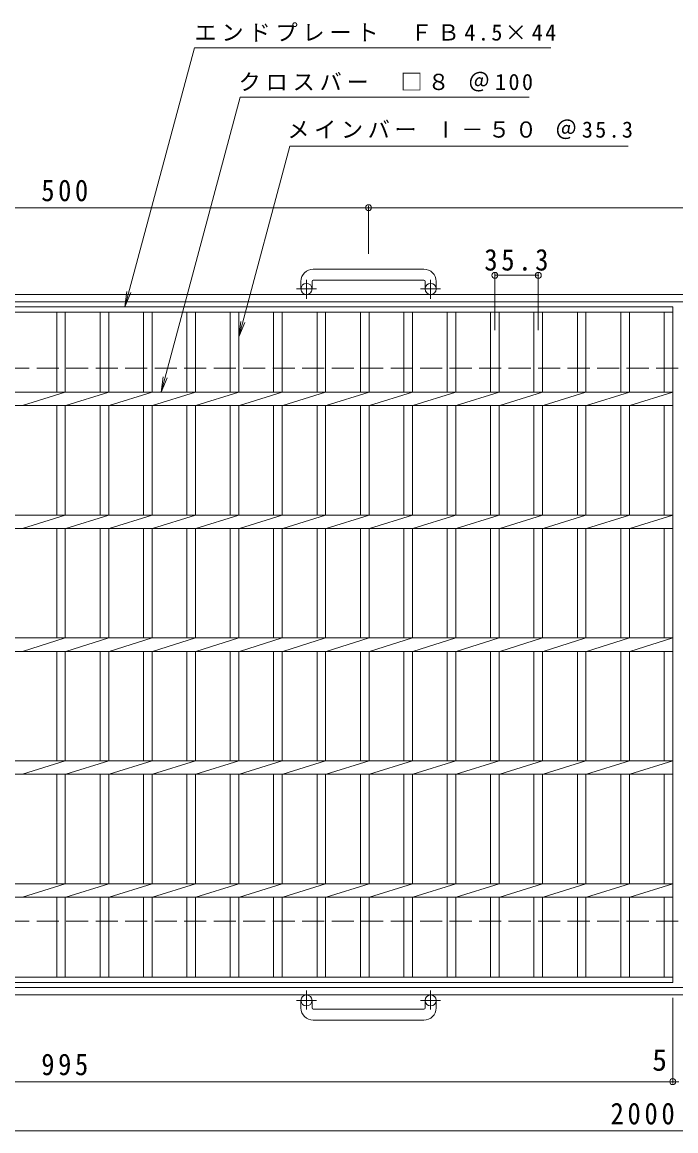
# Model space of a CAD drawing. Units: millimetres, scale not verified. Extents: x -906 to 991, y -824 to 706.
# Drawn here: x -390 to 142, y -196 to 706 of the extents above; entities that cross this region are included whole.
import ezdxf
from ezdxf.enums import TextEntityAlignment as Align

# ---------------------------------------------------------------- set-up
doc = ezdxf.new("R2010")
doc.units = ezdxf.units.MM
doc.header["$LTSCALE"] = 6
doc.header["$PDMODE"] = 32
doc.header["$PDSIZE"] = 4.8
doc.linetypes.add('CHAIN1', pattern=[8, 5, -1, 1, -1])
doc.linetypes.add('DASHED3', pattern=[4, 3, -1])
for name, color, linetype, lineweight in [('B-1_ピット', 2, 'Continuous', 9), ('B-2_蓋', 3, 'Continuous', 9), ('B-4_寸法', 7, 'Continuous', 9)]:
    doc.layers.add(name, color=color, linetype=linetype, lineweight=lineweight)
doc.styles.add('ＭＳ ゴシック', font='')
doc.styles.get('ＭＳ ゴシック').set_extended_font_data('MS Gothic')

msp = doc.modelspace()

# ---------------------------------------------------------------- linework, layer by layer
at = {"layer": 'B-1_ピット', "linetype": 'CHAIN1'}
for p, q in [((-158.653, 480.606), (-158.653, 496.204)), ((-57.653, 480.606), (-57.653, 496.204)), ((-150.49, 488.713), (-166.897, 488.713)), ((-49.49, 488.713), (-65.897, 488.713)), ((-158.653, -82.181), (-158.653, -97.777)), ((-57.653, -82.181), (-57.653, -97.777)), ((-150.49, -90.287), (-166.897, -90.287)), ((-49.49, -90.287), (-65.897, -90.287))]:
    msp.add_line(p, q, dxfattribs=at)
at = {"layer": 'B-1_ピット'}
for p, q in [((-63.152, 504.813), (-153.153, 504.813)), ((-163.153, 494.814), (-163.153, 488.713)), ((-154.153, 494.814), (-154.153, 488.713)), ((-153.153, 495.813), (-63.152, 495.813)), ((-62.153, 494.814), (-62.153, 488.713)), ((-53.153, 494.814), (-53.153, 488.713)), ((361.21, 484.213), (-858.153, 484.213)), ((361.21, 478.213), (-858.153, 478.213)), ((361.21, -79.787), (-858.153, -79.787)), ((361.21, -85.787), (-858.153, -85.787)), ((-163.153, -96.388), (-163.153, -90.287)), ((-154.153, -96.388), (-154.153, -90.287)), ((-153.153, -97.388), (-63.152, -97.388)), ((-62.153, -96.388), (-62.153, -90.287)), ((-53.153, -96.388), (-53.153, -90.287)), ((-63.152, -106.387), (-153.153, -106.387))]:
    msp.add_line(p, q, dxfattribs=at)
at = {"layer": 'B-1_ピット', "linetype": 'DASHED3'}
for p, q in [((-858.153, 424.214), (361.21, 424.214)), ((-858.153, -25.787), (361.21, -25.787))]:
    msp.add_line(p, q, dxfattribs=at)
at = {"layer": 'B-1_ピット'}
for centre in [(-158.653, 488.713), (-57.653, 488.713), (-158.653, -90.287), (-57.653, -90.287)]:
    msp.add_circle(centre, 4.5, dxfattribs=at)
for centre, radius, start, end in [((-153.153, 494.814), 10, 90, 180), ((-63.152, 494.814), 10, 0, 90), ((-153.153, 494.814), 1, 90, 180), ((-63.152, 494.814), 1, 0, 90), ((-153.153, -96.388), 10, 180, 270), ((-153.153, -96.388), 1, 180, 270), ((-63.152, -96.388), 10, 270, 0), ((-63.152, -96.388), 1, 270, 0)]:
    msp.add_arc(centre, radius, start, end, dxfattribs=at)
at = {"layer": 'B-2_蓋'}
for p, q in [((-855.653, 474.213), (139.347, 474.213)), ((-855.653, 469.714), (139.347, 469.714)), ((-361.853, 469.714), (-361.853, 404.713)), ((-354.853, 469.714), (-354.853, 404.713)), ((-326.553, 469.714), (-326.553, 404.713)), ((-319.553, 469.714), (-319.553, 404.713)), ((-291.253, 469.714), (-291.253, 404.713)), ((-284.253, 469.714), (-284.253, 404.713)), ((-255.953, 469.714), (-255.953, 404.713)), ((-248.953, 469.714), (-248.953, 404.713)), ((-220.653, 469.714), (-220.653, 404.713)), ((-213.653, 469.714), (-213.653, 404.713)), ((-185.353, 469.714), (-185.353, 404.713)), ((-178.353, 469.714), (-178.353, 404.713)), ((-150.053, 469.714), (-150.053, 404.713)), ((-143.054, 469.714), (-143.054, 404.713)), ((-114.754, 469.714), (-114.754, 404.713)), ((-107.754, 469.714), (-107.754, 404.713)), ((-79.454, 469.714), (-79.454, 404.713)), ((-72.454, 469.714), (-72.454, 404.713)), ((-44.153, 469.714), (-44.153, 404.713)), ((-37.154, 469.714), (-37.154, 404.713)), ((-8.853, 469.714), (-8.853, 404.713)), ((-1.853, 469.714), (-1.853, 404.713)), ((26.447, 469.714), (26.447, 404.713)), ((33.447, 469.714), (33.447, 404.713)), ((61.746, 469.714), (61.746, 404.713)), ((68.747, 469.714), (68.747, 404.713)), ((97.046, 469.714), (97.046, 404.713)), ((104.047, 469.714), (104.047, 404.713)), ((132.346, 469.714), (132.346, 404.713)), ((139.347, 474.213), (139.347, -75.787)), ((-855.653, 404.713), (139.347, 404.713)), ((-389.753, 393.714), (-354.854, 404.713)), ((-354.453, 393.714), (-319.553, 404.713)), ((-319.154, 393.714), (-284.254, 404.713)), ((-283.853, 393.714), (-248.953, 404.713)), ((-248.553, 393.714), (-213.653, 404.713)), ((-213.254, 393.714), (-178.354, 404.713)), ((-177.953, 393.714), (-143.054, 404.713)), ((-142.653, 393.714), (-107.754, 404.713)), ((-107.353, 393.714), (-72.454, 404.713)), ((-72.053, 393.714), (-37.154, 404.713)), ((-36.753, 393.714), (-1.853, 404.713)), ((-1.453, 393.714), (33.447, 404.713)), ((33.846, 393.714), (68.747, 404.713)), ((69.146, 393.714), (104.046, 404.713)), ((104.447, 393.714), (139.346, 404.713)), ((-855.653, 393.714), (139.347, 393.714)), ((-361.853, 393.714), (-361.853, 304.713)), ((-354.853, 393.714), (-354.853, 304.713)), ((-326.553, 393.714), (-326.553, 304.713)), ((-319.553, 393.714), (-319.553, 304.713)), ((-291.253, 393.714), (-291.253, 304.713)), ((-284.253, 393.714), (-284.253, 304.713)), ((-255.953, 393.714), (-255.953, 304.713)), ((-248.953, 393.714), (-248.953, 304.713)), ((-220.653, 393.714), (-220.653, 304.713)), ((-213.653, 393.714), (-213.653, 304.713)), ((-185.353, 393.714), (-185.353, 304.713)), ((-178.353, 393.714), (-178.353, 304.713)), ((-150.053, 393.714), (-150.053, 304.713)), ((-143.054, 393.714), (-143.054, 304.713)), ((-114.754, 393.714), (-114.754, 304.713)), ((-107.754, 393.714), (-107.754, 304.713)), ((-79.454, 393.714), (-79.454, 304.713)), ((-72.454, 393.714), (-72.454, 304.713)), ((-44.153, 393.714), (-44.153, 304.713)), ((-37.154, 393.714), (-37.154, 304.713)), ((-8.853, 393.714), (-8.853, 304.713)), ((-1.853, 393.714), (-1.853, 304.713)), ((26.447, 393.714), (26.447, 304.713)), ((33.447, 393.714), (33.447, 304.713)), ((61.746, 393.714), (61.746, 304.713)), ((68.747, 393.714), (68.747, 304.713)), ((97.046, 393.714), (97.046, 304.713)), ((104.047, 393.714), (104.047, 304.713)), ((132.346, 393.714), (132.346, 304.713)), ((-855.653, 304.713), (139.347, 304.713)), ((-389.753, 293.714), (-354.854, 304.713)), ((-354.453, 293.714), (-319.553, 304.713)), ((-319.154, 293.714), (-284.254, 304.713)), ((-283.853, 293.714), (-248.953, 304.713)), ((-248.553, 293.714), (-213.653, 304.713)), ((-213.254, 293.714), (-178.354, 304.713)), ((-177.953, 293.714), (-143.054, 304.713)), ((-142.653, 293.714), (-107.754, 304.713)), ((-107.353, 293.714), (-72.454, 304.713)), ((-72.053, 293.714), (-37.154, 304.713)), ((-36.753, 293.714), (-1.853, 304.713)), ((-1.453, 293.714), (33.447, 304.713)), ((33.846, 293.714), (68.747, 304.713)), ((69.146, 293.714), (104.046, 304.713)), ((104.447, 293.714), (139.346, 304.713)), ((-855.653, 293.714), (139.347, 293.714)), ((-361.853, 293.714), (-361.853, 204.713)), ((-354.853, 293.714), (-354.853, 204.713)), ((-326.553, 293.714), (-326.553, 204.713)), ((-319.553, 293.714), (-319.553, 204.713)), ((-291.253, 293.714), (-291.253, 204.713)), ((-284.253, 293.714), (-284.253, 204.713)), ((-255.953, 293.714), (-255.953, 204.713)), ((-248.953, 293.714), (-248.953, 204.713)), ((-220.653, 293.714), (-220.653, 204.713)), ((-213.653, 293.714), (-213.653, 204.713)), ((-185.353, 293.714), (-185.353, 204.713)), ((-178.353, 293.714), (-178.353, 204.713)), ((-150.053, 293.714), (-150.053, 204.713)), ((-143.054, 293.714), (-143.054, 204.713)), ((-114.754, 293.714), (-114.754, 204.713)), ((-107.754, 293.714), (-107.754, 204.713)), ((-79.454, 293.714), (-79.454, 204.713)), ((-72.454, 293.714), (-72.454, 204.713)), ((-44.153, 293.714), (-44.153, 204.713)), ((-37.154, 293.714), (-37.154, 204.713)), ((-8.853, 293.714), (-8.853, 204.713)), ((-1.853, 293.714), (-1.853, 204.713)), ((26.447, 293.714), (26.447, 204.713)), ((33.447, 293.714), (33.447, 204.713)), ((61.746, 293.714), (61.746, 204.713)), ((68.747, 293.714), (68.747, 204.713)), ((97.046, 293.714), (97.046, 204.713)), ((104.047, 293.714), (104.047, 204.713)), ((132.346, 293.714), (132.346, 204.713)), ((-855.653, 204.713), (139.347, 204.713)), ((-389.753, 193.714), (-354.854, 204.713)), ((-354.453, 193.714), (-319.553, 204.713)), ((-319.154, 193.714), (-284.254, 204.713)), ((-283.853, 193.714), (-248.953, 204.713)), ((-248.553, 193.714), (-213.653, 204.713)), ((-213.254, 193.714), (-178.354, 204.713)), ((-177.953, 193.714), (-143.054, 204.713)), ((-142.653, 193.714), (-107.754, 204.713)), ((-107.353, 193.714), (-72.454, 204.713)), ((-72.053, 193.714), (-37.154, 204.713)), ((-36.753, 193.714), (-1.853, 204.713)), ((-1.453, 193.714), (33.447, 204.713)), ((33.846, 193.714), (68.747, 204.713)), ((69.146, 193.714), (104.046, 204.713)), ((104.447, 193.714), (139.346, 204.713)), ((-855.653, 193.714), (139.347, 193.714)), ((-361.853, 193.714), (-361.853, 104.713)), ((-354.853, 193.714), (-354.853, 104.713)), ((-326.553, 193.714), (-326.553, 104.713)), ((-319.553, 193.714), (-319.553, 104.713)), ((-291.253, 193.714), (-291.253, 104.713)), ((-284.253, 193.714), (-284.253, 104.713)), ((-255.953, 193.714), (-255.953, 104.713)), ((-248.953, 193.714), (-248.953, 104.713)), ((-220.653, 193.714), (-220.653, 104.713)), ((-213.653, 193.714), (-213.653, 104.713)), ((-185.353, 193.714), (-185.353, 104.713)), ((-178.353, 193.714), (-178.353, 104.713)), ((-150.053, 193.714), (-150.053, 104.713)), ((-143.054, 193.714), (-143.054, 104.713)), ((-114.754, 193.714), (-114.754, 104.713)), ((-107.754, 193.714), (-107.754, 104.713)), ((-79.454, 193.714), (-79.454, 104.713)), ((-72.454, 193.714), (-72.454, 104.713)), ((-44.153, 193.714), (-44.153, 104.713)), ((-37.154, 193.714), (-37.154, 104.713)), ((-8.853, 193.714), (-8.853, 104.713)), ((-1.853, 193.714), (-1.853, 104.713)), ((26.447, 193.714), (26.447, 104.713)), ((33.447, 193.714), (33.447, 104.713)), ((61.746, 193.714), (61.746, 104.713)), ((68.747, 193.714), (68.747, 104.713)), ((97.046, 193.714), (97.046, 104.713)), ((104.047, 193.714), (104.047, 104.713)), ((132.346, 193.714), (132.346, 104.713)), ((-855.653, 104.713), (139.347, 104.713)), ((-389.753, 93.714), (-354.854, 104.713)), ((-354.453, 93.714), (-319.553, 104.713)), ((-319.154, 93.714), (-284.254, 104.713)), ((-283.853, 93.714), (-248.953, 104.713)), ((-248.553, 93.714), (-213.653, 104.713)), ((-213.254, 93.714), (-178.354, 104.713)), ((-177.953, 93.714), (-143.054, 104.713)), ((-142.653, 93.714), (-107.754, 104.713)), ((-107.353, 93.714), (-72.454, 104.713)), ((-72.053, 93.714), (-37.154, 104.713)), ((-36.753, 93.714), (-1.853, 104.713)), ((-1.453, 93.714), (33.447, 104.713)), ((33.846, 93.714), (68.747, 104.713)), ((69.146, 93.714), (104.046, 104.713)), ((104.447, 93.714), (139.346, 104.713)), ((-855.653, 93.714), (139.347, 93.714)), ((-361.853, 93.714), (-361.853, 4.713)), ((-354.853, 93.714), (-354.853, 4.713)), ((-326.553, 93.714), (-326.553, 4.713)), ((-319.553, 93.714), (-319.553, 4.713)), ((-291.253, 93.714), (-291.253, 4.713)), ((-284.253, 93.714), (-284.253, 4.713)), ((-255.953, 93.714), (-255.953, 4.713)), ((-248.953, 93.714), (-248.953, 4.713)), ((-220.653, 93.714), (-220.653, 4.713)), ((-213.653, 93.714), (-213.653, 4.713)), ((-185.353, 93.714), (-185.353, 4.713)), ((-178.353, 93.714), (-178.353, 4.713)), ((-150.053, 93.714), (-150.053, 4.713)), ((-143.054, 93.714), (-143.054, 4.713)), ((-114.754, 93.714), (-114.754, 4.713)), ((-107.754, 93.714), (-107.754, 4.713)), ((-79.454, 93.714), (-79.454, 4.713)), ((-72.454, 93.714), (-72.454, 4.713)), ((-44.153, 93.714), (-44.153, 4.713)), ((-37.154, 93.714), (-37.154, 4.713)), ((-8.853, 93.714), (-8.853, 4.713)), ((-1.853, 93.714), (-1.853, 4.713)), ((26.447, 93.714), (26.447, 4.713)), ((33.447, 93.714), (33.447, 4.713)), ((61.746, 93.714), (61.746, 4.713)), ((68.747, 93.714), (68.747, 4.713)), ((97.046, 93.714), (97.046, 4.713)), ((104.047, 93.714), (104.047, 4.713)), ((132.346, 93.714), (132.346, 4.713)), ((-855.653, 4.713), (139.347, 4.713)), ((-389.753, -6.287), (-354.854, 4.713)), ((-354.453, -6.287), (-319.553, 4.713)), ((-319.154, -6.287), (-284.254, 4.713)), ((-283.853, -6.287), (-248.953, 4.713)), ((-248.553, -6.287), (-213.653, 4.713)), ((-213.254, -6.287), (-178.354, 4.713)), ((-177.953, -6.287), (-143.054, 4.713)), ((-142.653, -6.287), (-107.754, 4.713)), ((-107.353, -6.287), (-72.454, 4.713)), ((-72.053, -6.287), (-37.154, 4.713)), ((-36.753, -6.287), (-1.853, 4.713)), ((-1.453, -6.287), (33.447, 4.713)), ((33.846, -6.287), (68.747, 4.713)), ((69.146, -6.287), (104.046, 4.713)), ((104.447, -6.287), (139.346, 4.713)), ((-855.653, -6.287), (139.347, -6.287)), ((-361.853, -6.287), (-361.853, -71.287)), ((-354.853, -6.287), (-354.853, -71.287)), ((-326.553, -6.287), (-326.553, -71.287)), ((-319.553, -6.287), (-319.553, -71.287)), ((-291.253, -6.287), (-291.253, -71.287)), ((-284.253, -6.287), (-284.253, -71.287)), ((-255.953, -6.287), (-255.953, -71.287)), ((-248.953, -6.287), (-248.953, -71.287)), ((-220.653, -6.287), (-220.653, -71.287)), ((-213.653, -6.287), (-213.653, -71.287)), ((-185.353, -6.287), (-185.353, -71.287)), ((-178.353, -6.287), (-178.353, -71.287)), ((-150.053, -6.287), (-150.053, -71.287)), ((-143.054, -6.287), (-143.054, -71.287)), ((-114.754, -6.287), (-114.754, -71.287)), ((-107.754, -6.287), (-107.754, -71.287)), ((-79.454, -6.287), (-79.454, -71.287)), ((-72.454, -6.287), (-72.454, -71.287)), ((-44.153, -6.287), (-44.153, -71.287)), ((-37.154, -6.287), (-37.154, -71.287)), ((-8.853, -6.287), (-8.853, -71.287)), ((-1.853, -6.287), (-1.853, -71.287)), ((26.447, -6.287), (26.447, -71.287)), ((33.447, -6.287), (33.447, -71.287)), ((61.746, -6.287), (61.746, -71.287)), ((68.747, -6.287), (68.747, -71.287)), ((97.046, -6.287), (97.046, -71.287)), ((104.047, -6.287), (104.047, -71.287)), ((132.346, -6.287), (132.346, -71.287)), ((139.347, -71.287), (-855.653, -71.287)), ((139.347, -75.787), (-855.653, -75.787))]:
    msp.add_line(p, q, dxfattribs=at)
at = {"layer": 'B-4_寸法'}
for p, q in [((-276.802, 404.713), (-212.468, 644.813)), ((-212.468, 644.813), (22.502, 644.813)), ((-213.653, 449.713), (-172.094, 604.813)), ((-172.094, 604.813), (103.082, 604.813)), ((-858.153, 554.813), (361.21, 554.813)), ((-108.153, 517.313), (-108.153, 556.313)), ((-5.353, 455.219), (-5.353, 501.574)), ((-5.353, 499.775), (29.947, 499.775)), ((29.947, 455.219), (29.947, 501.574)), ((-306.318, 474.213), (-304.687, 486.606)), ((-306.318, 474.213), (-301.535, 485.762)), ((-213.653, 449.713), (-212.022, 462.106)), ((-213.653, 449.713), (-208.87, 461.262)), ((-276.802, 404.713), (-275.171, 417.106)), ((-276.802, 404.713), (-272.019, 416.262)), ((139.347, -88.287), (139.347, -157.887)), ((-905.724, -156.387), (139.347, -156.387)), ((139.347, -156.387), (144.347, -156.387)), ((-858.153, -196.387), (361.21, -196.387))]:
    msp.add_line(p, q, dxfattribs=at)
msp.add_lwpolyline([(-306.318, 474.213), (-249.888, 684.813), (40.135, 684.813)], dxfattribs=at)
for p in [(-108.153, 554.813), (-5.353, 499.775), (29.947, 499.775), (139.347, -156.387)]:
    msp.add_point(p, dxfattribs=at)

# ---------------------------------------------------------------- texts
at = {"layer": 'B-4_寸法', "color": 2, "style": 'ＭＳ ゴシック'}
msp.add_text('5', height=17.6, dxfattribs=at).set_placement((122.655, -152.787), align=Align.BOTTOM_LEFT)
at = {"layer": 'B-4_寸法', "char_height": 13.2, "attachment_point": 7, "style": 'ＭＳ ゴシック'}
for s, insert in [('\\T1.22;エンドプレート\\~\\~ＦＢ4.5×44', (-249.753, 690.026)), ('\\T1.22;クロスバー\\~\\~□８\\~＠100', (-213.857, 649.302)), ('\\T1.21;メインバー\\~Ⅰ－５０\\~＠35.3', (-174.188, 610.549))]:
    msp.add_mtext(s, dxfattribs=dict(at, insert=insert))
at = {"layer": 'B-4_寸法', "color": 2, "char_height": 17.6, "attachment_point": 7, "style": 'ＭＳ ゴシック'}
for s, insert in [('\\T1.27;\\W0.9;500', (-374.403, 559.813)), ('\\T1.28;\\W0.9;35.3', (-13.953, 503.374)), ('\\T1.27;\\W0.9;995', (-374.403, -151.387)), ('\\T1.28;\\W0.9;2000', (88.751, -191.387))]:
    msp.add_mtext(s, dxfattribs=dict(at, insert=insert))

doc.saveas('drawing.dxf')
